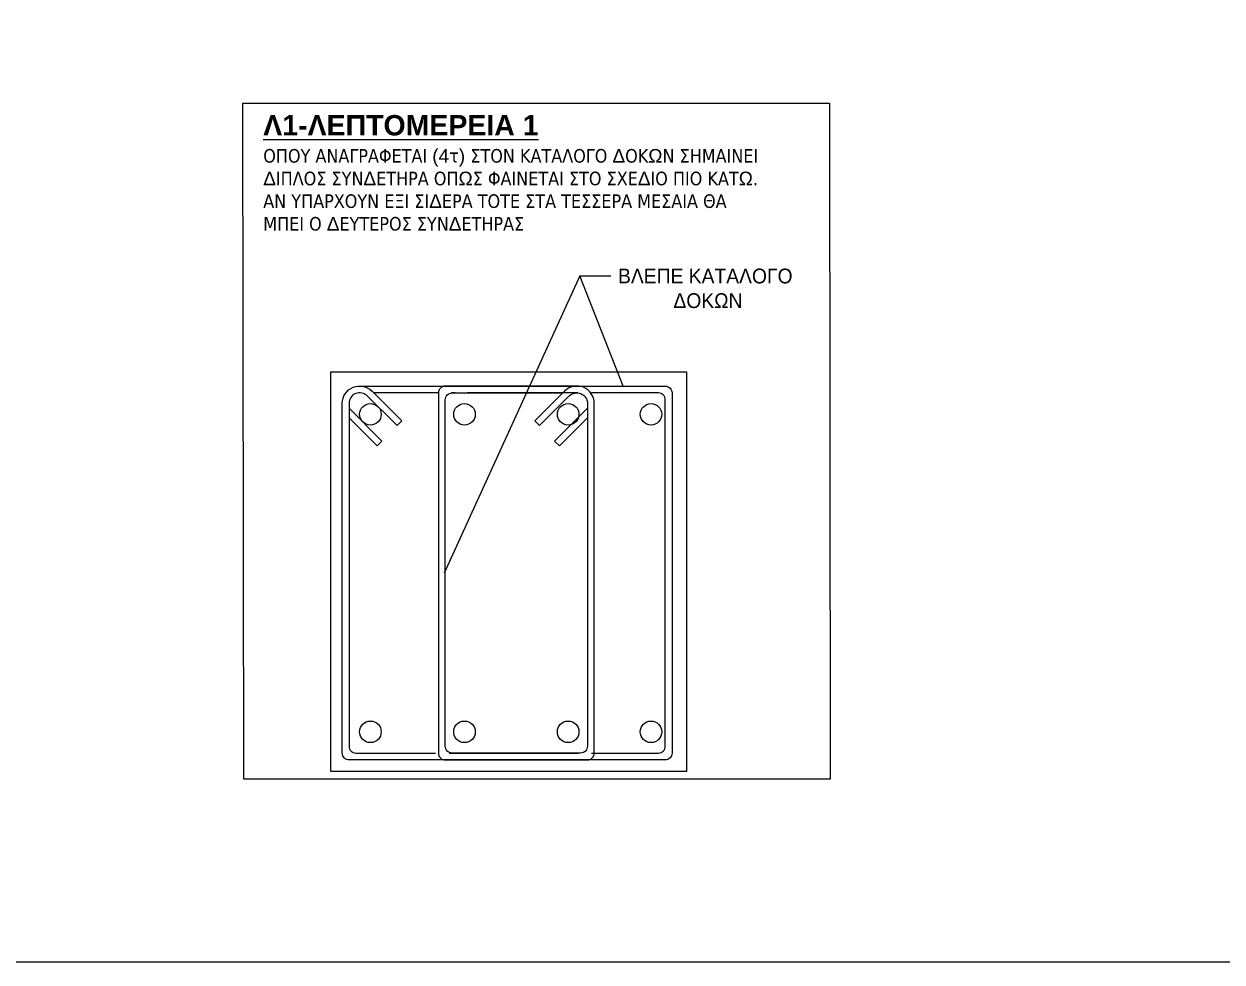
# Model space of a CAD drawing. Header units: millimetres. Extents: x -2171 to 1563, y -1758 to -1505.
# Drawn here: x -1086.88 to -1074.54, y -1630.29 to -1620.63 of the extents above; entities that cross this region are included whole.
import ezdxf

# ---------------------------------------------------------------- set-up
doc = ezdxf.new("R2010")
doc.units = ezdxf.units.MM
for name, color, linetype in [('-S_TEXT', 3, 'Continuous'), ('Geo_Beam_0', 94, 'Continuous'), ('Rods_Slab_0', 7, 'Continuous'), ('Texts', 7, 'Continuous')]:
    doc.layers.add(name, color=color, linetype=linetype)
doc.styles.add('S1Arl27188_b_934_161', font='arial.ttf', dxfattribs={"width": 0.933629, "height": 2.71875})
doc.styles.get("Standard").update_dxf_attribs({"font": 'tahoma.ttf'})

# ---------------------------------------------------------------- blocks, each defined once
blk = doc.blocks.new('A$C44B519B8')
at = {"layer": 'Geo_Beam_0', "color": 94, "linetype": 'Continuous', "ltscale": 0.5}
for points in [[(1.23, 4.048), (4.35, 4.048, -0.414214), (4.42, 3.978), (4.42, 0.268, -0.414214), (4.35, 0.198), (1.093, 0.198, -0.414214), (1.023, 0.268), (1.023, 3.87, -0.668179), (1.33, 3.997), (1.636, 3.691), (1.587, 3.641), (1.281, 3.947, 0.668179), (1.093, 3.87), (1.093, 0.338, 0.414214), (1.163, 0.268), (1.985, 0.268)], [(3.412, 4.048), (2.084, 4.048, 0.414214), (2.014, 3.978), (2.014, 0.268, 0.414214), (2.084, 0.198), (3.549, 0.198, 0.414214), (3.619, 0.268), (3.619, 3.87, 0.668179), (3.312, 3.997), (3.006, 3.691), (3.055, 3.641), (3.362, 3.947, -0.668179), (3.549, 3.87), (3.549, 0.338, -0.414214), (3.479, 0.268), (2.154, 0.268, -0.414214), (2.084, 0.338), (2.084, 3.908, -0.414214), (2.154, 3.978), (3.293, 3.978)], [(3.591, 0.268), (4.28, 0.268, 0.414214), (4.35, 0.338), (4.35, 3.908, 0.414214), (4.28, 3.978), (3.591, 3.978)]]:
    blk.add_lwpolyline(points, format="xyb", dxfattribs=at)
for points in [[(2.021, 3.978), (1.349, 3.978)], [(2.187, 3.978), (2.144, 3.978)], [(3.451, 3.978), (2.312, 3.978)], [(1.093, 3.822), (1.431, 3.483), (1.382, 3.434), (1.093, 3.723)], [(3.549, 3.822), (3.211, 3.483), (3.261, 3.434), (3.549, 3.723)], [(2.125, 0.268), (3.451, 0.268)]]:
    blk.add_lwpolyline(points, dxfattribs=at)
at = {"layer": 'Rods_Slab_0'}
for p, q in [((3.471, 5.185), (2.072, 2.123)), ((3.918, 4.048), (3.471, 5.185)), ((3.471, 5.185), (3.789, 5.185))]:
    blk.add_line(p, q, dxfattribs=at)
for points in [[(0, 6.965), (6.042, 6.965), (6.05, 0), (0.008, 0)], [(0.907, 4.195), (4.568, 4.195), (4.568, 0.077), (0.907, 0.077)]]:
    blk.add_lwpolyline(points, close=True, dxfattribs=at)
for centre in [(1.313, 3.758), (2.282, 3.758), (3.35, 3.758), (4.204, 3.758), (1.313, 0.487), (2.282, 0.487), (3.35, 0.487), (4.204, 0.487)]:
    blk.add_circle(centre, 0.111, dxfattribs=at)
at = {"layer": 'Rods_Slab_0', "insert": (0.209, 6.841), "char_height": 0.14, "attachment_point": 1}
blk.add_mtext_dynamic_manual_height_columns('{\\fArial|b1|i0|c161|p34;\\H1.5x;\\LΛ1-ΛΕΠΤΟΜΕΡΕΙΑ 1\\P}ΟΠΟΥ ΑΝΑΓΡΑΦΕΤΑΙ {\\fArial|b0|i0|c186|p34;(4}τ{\\fArial|b0|i0|c186|p34;) }ΣΤΟΝ ΚΑΤΑΛΟΓΟ {\\fArial|b0|i0|c186|p34;Δ}ΟΚ{\\fArial|b0|i0|c186|p34;Ω}Ν ΣΗΜΑΙΝΕΙ \\P{\\fArial|b0|i0|c186|p34;Δ}ΙΠΛΟΣ ΣΥΝ{\\fArial|b0|i0|c186|p34;Δ}ΕΤΗΡΑ ΟΠ{\\fArial|b0|i0|c186|p34;Ω}Σ ΦΑΙΝΕΤΑΙ ΣΤΟ ΣΧΕ{\\fArial|b0|i0|c186|p34;Δ}ΙΟ ΠΙΟ ΚΑΤ{\\fArial|b0|i0|c186|p34;Ω.}\\PΑΝ ΥΠΑΡΧΟΥΝ ΕΞΙ ΣΙ{\\fArial|b0|i0|c186|p34;Δ}ΕΡΑ ΤΟΤΕ ΣΤΑ ΤΕΣΣΕΡΑ ΜΕΣΑΙΑ ΘΑ \\PΜΠΕΙ Ο {\\fArial|b0|i0|c186|p34;Δ}ΕΥΤΕΡΟΣ ΣΥΝ{\\fArial|b0|i0|c186|p34;Δ}ΕΤΗΡΑΣ', width=7.58371, gutter_width=1, heights=[0], dxfattribs=at)
at = {"layer": 'Texts', "color": 7, "linetype": 'Continuous', "ltscale": 0.5, "insert": (4.763, 5.259), "char_height": 0.15225, "width": 2.98906, "attachment_point": 2, "style": 'S1Arl27188_b_934_161'}
blk.add_mtext('{\\W0.9336;ΒΛΕΠΕ ΚΑΤΑΛΟΓΟ\\P ΔΟΚΩΝ}', dxfattribs=at)

msp = doc.modelspace()

# ---------------------------------------------------------------- linework, layer by layer
at = {"layer": '-S_TEXT', "ltscale": 5}
msp.add_lwpolyline([(-1107.97, -1590.2497), (-1049.8225, -1590.2497), (-1049.8225, -1630.2944), (-1107.97, -1630.2944)], close=True, dxfattribs=at)

# ---------------------------------------------------------------- block references
at = {"layer": 'Rods_Slab_0', "color": 7, "linetype": 'Continuous', "ltscale": 0.5}
msp.add_blockref('A$C44B519B8', (-1084.6287, -1628.4097), dxfattribs=at)

doc.saveas('drawing.dxf')
